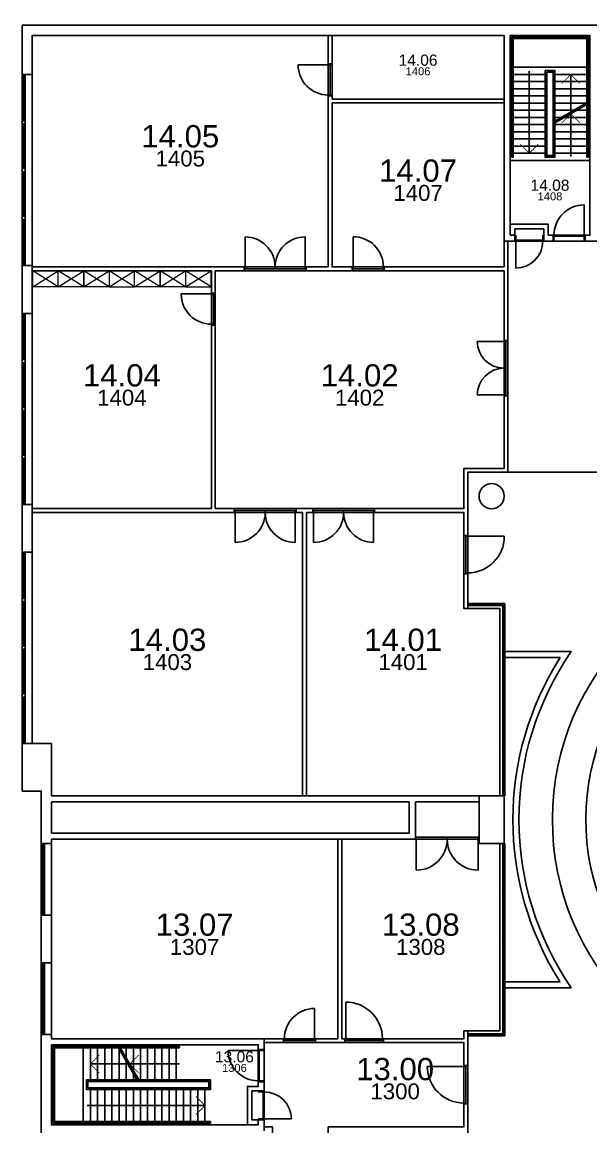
# Model space of a CAD drawing. Header units: millimetres. Extents: x -3070 to 46890, y -11671 to 43799.
# Drawn here: x -3070 to 14800, y 9099 to 43799 of the extents above; entities that cross this region are included whole.
import ezdxf
from ezdxf.enums import TextEntityAlignment as Align

# ---------------------------------------------------------------- set-up
doc = ezdxf.new("R2010")
doc.units = ezdxf.units.MM
doc.header["$LTSCALE"] = 10
doc.linetypes.add('HIDDEN', pattern=[0.375, 0.25, -0.125])
for name, color, linetype in [('T-020---V_LOKAALNAAM', 2, 'Continuous'), ('T-020---V_LOKAALNUMMER', 7, 'Continuous'), ('T-025---V_POLYGOON_BUITENOMTREK', 7, 'Continuous'), ('T-026---V_POLYGOON_CONSTR', 7, 'Continuous'), ('T-026---V_POLYGOON_LOKAAL', 7, 'Continuous'), ('T-074---V_PROJECTIE_GEBOUW', 7, 'HIDDEN'), ('T-20----B_Wanden', 12, 'Continuous'), ('T-223---B_LICHTEWANDEN', 5, 'Continuous'), ('T-24----B_Trappen', 2, 'Continuous'), ('T-28----B_Kolommen', 4, 'Continuous'), ('T-282---B_DRAAGSTR_PROJECTIE', 7, 'HIDDEN'), ('T-31----B_BUITENSCHRIJNWERK', 2, 'Continuous'), ('T-32----B_BINNENSCHRIJNWERK', 2, 'Continuous'), ('T-328---B_Binnentablet', 3, 'Continuous'), ('T-8-----B_MEUBILAIR', 6, 'Continuous')]:
    doc.layers.add(name, color=color, linetype=linetype)
doc.styles.add('S1-100_H2.5', font='arial.ttf', dxfattribs={"height": 250})
doc.styles.add('S1-100_H3.5', font='arial.ttf', dxfattribs={"height": 350})
doc.styles.add('S1-100_H5', font='arial.ttf', dxfattribs={"height": 500})
doc.styles.add('S1-100_H7', font='arial.ttf', dxfattribs={"height": 700})

msp = doc.modelspace()

# ---------------------------------------------------------------- linework, layer by layer
at = {"layer": 'T-025---V_POLYGOON_BUITENOMTREK'}
msp.add_lwpolyline([(31739.99999999997, -3150.928930138711), (31739.99999999997, -6300.928930138725), (28589.99999999997, -6300.928930138725), (28589.99999999997, -5400.928930138696), (22590, -5400.928930138696), (22590.00000000003, -6300.928930138725), (-2470, -6300.928930138711), (-2470, 19644.0710698613), (-3070, 19644.0710698613), (-3070, 43699.0710698613), (22399.99999999999, 43699.0710698613), (22399.99999999999, 43799.07106986131), (46890, 43799.0710698613), (46890.00000000003, 17999.07106986126), (45989.99999999997, 17999.07106986129), (45989.99999999997, 11999.07106986132), (46890.00000000003, 11999.07106986132), (46890, 8849.071069861304), (43740.00000000003, 8849.07106986125, -0.4142135623730929)], format="xyb", close=True, dxfattribs=at)
at = {"layer": 'T-026---V_POLYGOON_CONSTR'}
msp.add_lwpolyline([(11284.99999999996, 28909.07106986133, -1), (12074.99999999996, 28909.07106986133, -1)], format="xyb", close=True, dxfattribs=at)
at = {"layer": 'T-026---V_POLYGOON_LOKAAL'}
for points in [[(6550, 36109.07106986128), (-2750, 36109.07106986129), (-2750.000000000131, 43379.07106986128), (6550, 43379.07106986128)], [(12070.00000000001, 41379.07106986128), (6670.000000000015, 41379.07106986128), (6670.000000000015, 43379.07106986128), (12070.00000000001, 43379.07106986128)], [(12260.00000000001, 43379.07106986129), (14770.00000000001, 43379.07106986128), (14770, 37109.07106986131), (13459.99999999999, 37109.07106986131), (13459.99999999999, 37449.07106986131), (12260, 37449.0710698613), (12260.00000000001, 43379.07106986129)], [(12070, 36109.07106986127), (6670, 36109.07106986127), (6670.000000000015, 41259.07106986128), (12070.00000000001, 41259.07106986128)], [(12190.00000000001, 36919.07106986132), (17180, 36919.07106986133), (17180, 38244.07106986133), (19615, 38244.07106986133), (19615, 36919.07106986133), (21225, 36919.07106986133), (21225, 31304.07106986131), (22400, 31304.07106986131), (22400, 29304.07106986133), (21090, 29304.07106986131), (21090, 28684.07106986131), (16559.99999999997, 28684.07106986131), (16559.99999999997, 29659.07106986135), (12189.99999999999, 29659.07106986131)], [(-2750, 28519.0710698613), (2879.999999999985, 28519.0710698613), (2879.999999999985, 35989.07106986129), (-2750, 35989.07106986129)], [(3000.000000000015, 28519.0710698613), (10810, 28519.0710698613), (10809.99999999996, 29779.07106986131), (12070.00000000001, 29779.07106986131), (12070, 35989.07106986127), (3000.000000000015, 35989.07106986129)], [(5740, 19499.07106986132), (-2150, 19499.07106986132), (-2150, 21144.0710698613), (-2750.000000000015, 21144.0710698613), (-2750.000000000015, 28399.0710698613), (5740, 28399.0710698613)], [(5860, 28399.0710698613), (10810, 28399.0710698613), (10810, 25379.07106986131), (11940, 25379.0710698613), (11940.00000000003, 19499.0710698613), (5860, 19499.07106986132)], [(6850, 18134.0710698613), (-2149.999999999884, 18134.0710698613), (-2149.999999999884, 11869.07106986131), (6850, 11869.07106986131)], [(6970, 18134.07106986129), (11284.99999999996, 18134.07106986132), (11284.99999999996, 17999.0710698613), (11940.00000000003, 17999.0710698613), (11940.00000000003, 12119.07106986131), (10810, 12119.0710698613), (10809.99999999999, 11869.07106986122), (6970, 11869.07106986128)], [(-2149.999999999985, 11679.07106986131), (4350.000000000015, 11679.07106986131), (4350.000000000015, 10369.07106986129), (4010.000000000015, 10369.07106986129), (4010.000000000015, 9169.071069861307), (-2149.999999999985, 9169.071069861307)], [(4540.000000000015, 11749.07106986131), (10810, 11749.07106986123), (10810, 9099.071069861307), (6549.999999999956, 9099.071069861307), (6549.999999999971, -90.92893013870344), (3000.000000000015, -90.92893013869616), (3000.000000000015, 2789.071069861297), (4799.999999999985, 2789.071069861304), (4799.999999999985, 9099.071069861304), (4540.000000000015, 9099.071069861304)]]:
    msp.add_lwpolyline(points, close=True, dxfattribs=at)
for points in [[(16559.99999999997, 29659.07106986135), (10929.99999999996, 29659.07106986131), (10930, 25534.07106986131), (12095, 25534.0710698613), (12095, 24029.0710698613), (14184.17868546337, 24029.07106985059, 0.311397478308075), (14184.17868546298, 13469.07106987233), (12095, 13469.07106986131), (12095, 11964.07106986131), (10930, 11964.0710698613), (10929.99999999996, 7839.071069861298)], [(21940, 25948.37659192384, -287.9895827890646), (21840, 25949.07106986131)]]:
    msp.add_lwpolyline(points, format="xyb", dxfattribs=at)
at = {"layer": 'T-074---V_PROJECTIE_GEBOUW'}
for p, q in [((-3070, 42149.0710698613), (-3070, 36149.0710698613)), ((-3070, 34649.0710698613), (-3070, 28649.0710698613)), ((-3070, 27149.0710698613), (-3070, 21144.0710698613))]:
    msp.add_line(p, q, dxfattribs=at)
at = {"layer": 'T-20----B_Wanden'}
for p, q in [((-3070, 42149.0710698613), (-3070, 43699.0710698613)), ((-3070, 43699.0710698613), (22399.99999999999, 43699.0710698613)), ((-2749.999999999985, 42149.0710698613), (-2750.000000000015, 43379.07106986128)), ((-2750.000000000015, 43379.07106986128), (12070.00000000001, 43379.07106986128)), ((12070.00000000001, 43379.07106986128), (12070, 36919.07106986131)), ((12260.00000000001, 43379.07106986129), (14770.00000000001, 43379.07106986128)), ((12260.00000000001, 43379.07106986129), (12260, 37109.0710698613)), ((14770.00000000001, 43379.07106986128), (14770, 37109.07106986131)), ((-2749.999999999985, 42149.0710698613), (-3070, 42149.0710698613)), ((13459.99999999999, 37449.07106986131), (12260, 37449.07106986131)), ((12410, 37309.07106986131), (13319.99999999999, 37309.07106986131)), ((12410, 37309.07106986131), (12410, 36919.07106986131)), ((13319.99999999999, 36919.07106986131), (13319.99999999999, 37309.07106986131)), ((13459.99999999999, 37449.07106986131), (13459.99999999999, 37109.07106986131)), ((12070, 36919.07106986131), (12410, 36919.07106986131)), ((12260, 37109.0710698613), (12410, 37109.0710698613)), ((13609.99999999999, 36919.07106986131), (13319.99999999999, 36919.07106986131)), ((13459.99999999999, 37109.0710698613), (13609.99999999999, 37109.07106986131)), ((13609.99999999999, 37109.07106986131), (13609.99999999999, 36919.07106986131)), ((14619.99999999999, 37109.07106986131), (14769.99999999999, 37109.07106986131)), ((14619.99999999999, 36919.07106986131), (14619.99999999999, 37109.07106986131)), ((14619.99999999999, 36919.07106986131), (17180, 36919.07106986133)), ((-3070, 34649.0710698613), (-3070, 36149.0710698613)), ((-3070, 36149.0710698613), (-2750, 36149.0710698613)), ((-2749.999999999985, 34649.0710698613), (-2750, 36149.0710698613)), ((-2749.999999999985, 34649.0710698613), (-3070, 34649.0710698613)), ((-3070, 27149.0710698613), (-3070, 28649.0710698613)), ((-3070, 28649.0710698613), (-2750, 28649.0710698613)), ((-2749.999999999985, 27149.0710698613), (-2750, 28649.0710698613)), ((-2749.999999999985, 27149.0710698613), (-3070, 27149.0710698613)), ((-3070, 19644.0710698613), (-3070, 21144.0710698613)), ((-3070, 21144.0710698613), (-2150, 21144.0710698613)), ((-2150, 19499.07106986132), (-2150, 21144.0710698613)), ((-2470, 19644.0710698613), (-3070, 19644.0710698613)), ((-2470, 17999.0710698613), (-2470, 19644.0710698613)), ((-2150, 19499.07106986132), (11284.99999999996, 19499.0710698613)), ((11284.99999999996, 19309.0710698613), (11284.99999999996, 19499.0710698613)), ((-2149.999999999985, 18324.0710698613), (-2150, 19309.07106986132)), ((-2150, 19309.07106986132), (9094.999999999956, 19309.07106986131)), ((9094.999999999985, 18324.07106986129), (9094.999999999956, 19309.0710698613)), ((9284.999999999985, 18134.0710698613), (9284.999999999956, 19309.0710698613)), ((9284.999999999956, 19309.07106986131), (11284.99999999996, 19309.0710698613)), ((-2149.999999999985, 18324.0710698613), (9094.999999999985, 18324.07106986129)), ((-2149.999999999985, 18134.07106986132), (9284.999999999985, 18134.0710698613)), ((-2149.999999999985, 17999.07106986131), (-2149.999999999985, 18134.07106986132)), ((-2470, 17999.0710698613), (-2149.999999999985, 17999.07106986131)), ((-2470, 15749.0710698613), (-2149.999999999985, 15749.07106986131)), ((-2470, 14249.0710698613), (-2470, 15749.0710698613)), ((-2149.999999999985, 14249.07106986131), (-2149.999999999985, 15749.07106986131)), ((-2470, 14249.0710698613), (-2149.999999999985, 14249.07106986131)), ((-2470, 11999.0710698613), (-2149.999999999985, 11999.07106986131)), ((-2470, 8849.0710698613), (-2470, 11999.0710698613)), ((-2149.999999999985, 11869.07106986131), (-2149.999999999985, 11999.07106986131)), ((-2149.999999999985, 11869.07106986131), (4540.000000000015, 11869.07106986131)), ((4540.000000000015, 11529.07106986129), (4540, 11869.07106986131)), ((-2149.999999999985, 9169.071069861307), (-2149.999999999985, 11679.07106986131)), ((-2149.999999999985, 11679.07106986131), (4350.000000000015, 11679.07106986131)), ((4350.000000000015, 11529.07106986129), (4350.000000000015, 11679.07106986129)), ((4540.000000000015, 11529.07106986129), (4350.000000000015, 11529.07106986129)), ((4350.000000000015, 10519.07106986129), (4540.000000000015, 10519.07106986129)), ((4350.000000000029, 10369.07106986129), (4350.000000000015, 10519.07106986129)), ((4540.000000000015, 10519.07106986129), (4540.000000000015, 10229.07106986129)), ((4010.000000000015, 10369.07106986129), (4010.000000000015, 9169.071069861307)), ((4010.000000000015, 10369.07106986129), (4350.000000000015, 10369.07106986129)), ((4150.000000000015, 9319.071069861307), (4150.000000000015, 10229.07106986129)), ((4150.000000000015, 10229.07106986129), (4540.000000000015, 10229.07106986129)), ((-2149.999999999985, 9169.071069861307), (4350.000000000015, 9169.071069861307)), ((4540.000000000015, 9319.071069861307), (4150.000000000015, 9319.071069861307)), ((4350.000000000029, 9169.071069861307), (4350.000000000029, 9319.071069861307)), ((4540.000000000015, 8979.071069861307), (4540.000000000015, 9319.071069861307))]:
    msp.add_line(p, q, dxfattribs=at)
at = {"layer": 'T-20----B_Wanden', "color": 9}
for p, q in [((12095, 24029.0710698613), (14184.17868547078, 24029.0710698613)), ((12095, 23839.0710698613), (12095, 24029.0710698613)), ((12095, 23839.0710698613), (13830.50563393669, 23839.0710698613)), ((12095, 13659.07106986129), (13830.50563393669, 13659.07106986129)), ((12095, 13469.07106986129), (12095, 13659.07106986129)), ((12095, 13469.07106986129), (14184.17868547078, 13469.07106986129))]:
    msp.add_line(p, q, dxfattribs=at)
for radius, start, end in [(7200, 90, 89.20419969790588), (9300, 145.4070863226437, 214.5929136773563), (9490, 147.5642131064035, 212.4000283744693)]:
    msp.add_arc((21840, 18749.0710698613), radius, start, end, dxfattribs=at)
at = {"layer": 'T-223---B_LICHTEWANDEN'}
for p, q in [((6550.000000000015, 43379.07106986128), (6550.000000000015, 42489.07106986128)), ((6550.000000000015, 43379.07106986128), (6670.000000000015, 43379.07106986128)), ((6670.000000000015, 43379.07106986128), (6670.000000000015, 42489.07106986128)), ((6670, 42489.07106986128), (6550.000000000015, 42489.07106986128)), ((6550, 41479.07106986128), (6550, 36109.07106986128)), ((6670, 41479.07106986128), (6550.000000000015, 41479.07106986128)), ((6670, 41479.07106986128), (6670, 41379.07106986128)), ((6670.000000000015, 41379.07106986128), (12070.00000000001, 41379.07106986128)), ((12070.00000000001, 41259.07106986128), (12070.00000000001, 41379.07106986128)), ((6670, 41259.07106986128), (6670, 36109.07106986127)), ((6670.000000000015, 41259.07106986128), (12070.00000000001, 41259.07106986128)), ((12070.00000000006, 36109.07106986127), (12070.00000000009, 36919.07106986133)), ((12070.00000000009, 36919.07106986131), (12190.00000000001, 36919.07106986131)), ((12190, 33799.07106986127), (12190.00000000001, 36919.07106986132)), ((-2750.000000000015, 36109.07106986129), (3905.000000000087, 36109.07106986128)), ((-2750, 35989.07106986129), (-2750, 36109.07106986129)), ((3905.000000000087, 36109.07106986127), (3905.000000000087, 35989.07106986127)), ((5850.000000000029, 36109.07106986128), (6550, 36109.07106986128)), ((5850.000000000029, 36109.07106986127), (5850.000000000029, 35989.07106986127)), ((6670, 36109.07106986127), (7300.000000000015, 36109.07106986128)), ((7300.000000000015, 35989.07106986129), (7300.000000000015, 36109.07106986128)), ((8310.000000000015, 35989.07106986129), (8310.000000000015, 36109.07106986128)), ((8310.000000000015, 36109.07106986128), (12070, 36109.07106986127)), ((-2750, 35989.07106986129), (2879.999999999985, 35989.07106986129)), ((2879.999999999985, 35289.07106986128), (2879.999999999985, 35989.07106986129)), ((2999.999999999985, 35289.07106986129), (3000.000000000015, 35989.07106986129)), ((3000.000000000015, 35989.07106986129), (3905.000000000087, 35989.07106986129)), ((5850.000000000015, 35989.07106986129), (7300.000000000015, 35989.07106986129)), ((12070, 35989.07106986127), (8310.000000000015, 35989.07106986129)), ((12070, 33799.07106986127), (12070.00000000006, 35989.07106986127)), ((2999.999999999956, 35289.07106986129), (2879.999999999985, 35289.07106986129)), ((2880, 28519.0710698613), (2879.999999999985, 34279.07106986129)), ((2999.999999999956, 34279.07106986129), (2879.999999999985, 34279.07106986129)), ((3000.000000000015, 28519.0710698613), (2999.999999999956, 34279.07106986129)), ((12069.99999999942, 33799.07106986127), (12189.99999999942, 33799.07106986127)), ((12069.9999999999, 29779.07106986131), (12070.00000000049, 32059.07106986127)), ((12069.99999999996, 32059.07106986127), (12189.99999999996, 32059.07106986127)), ((12189.99999999999, 29659.07106986131), (12190.00000000054, 32059.07106986127)), ((10809.99999999996, 29779.07106986131), (10810, 28519.0710698613)), ((10809.99999999996, 29779.07106986131), (12069.99999999996, 29779.07106986131)), ((10929.99999999996, 29659.07106986131), (12189.99999999999, 29659.07106986131)), ((10929.99999999996, 29659.07106986133), (10929.99999999999, 27679.07106986131)), ((-2750.000000000015, 28519.0710698613), (2879.999999999985, 28519.0710698613)), ((-2750, 28399.0710698613), (-2750, 28519.0710698613)), ((3000.000000000015, 28519.0710698613), (3595.000000000058, 28519.0710698613)), ((3595.000000000058, 28399.0710698613), (3595.000000000058, 28519.0710698613)), ((5540, 28519.0710698613), (6060, 28519.0710698613)), ((5540, 28399.0710698613), (5540, 28519.0710698613)), ((6060, 28399.0710698613), (6060, 28519.0710698613)), ((8004.999999999942, 28519.0710698613), (10810, 28519.0710698613)), ((8004.999999999942, 28399.07106986129), (8004.999999999942, 28519.0710698613)), ((-2750, 28399.0710698613), (3595.000000000058, 28399.0710698613)), ((5540, 28399.0710698613), (5740, 28399.0710698613)), ((5740, 19499.07106986132), (5740, 28399.0710698613)), ((5860, 28399.0710698613), (6060, 28399.0710698613)), ((5860, 19499.07106986132), (5860, 28399.0710698613)), ((8004.999999999942, 28399.0710698613), (10810, 28399.0710698613)), ((10810, 28399.0710698613), (10809.99999999999, 27679.07106986131)), ((10809.99999999999, 27679.07106986131), (10929.99999999999, 27679.07106986131)), ((10809.99999999999, 26469.07106986131), (10810, 25379.07106986131)), ((10809.99999999999, 26469.07106986131), (10930, 26469.07106986131)), ((10930, 26469.0710698613), (10930, 25379.0710698613)), ((10810, 25379.07106986131), (10930, 25379.0710698613)), ((5740, 19499.07106986132), (5860, 19499.07106986132)), ((6850, 11869.07106986128), (6850, 18134.0710698613)), ((6850, 18134.0710698613), (6970, 18134.0710698613)), ((6970, 11869.07106986128), (6970, 18134.0710698613)), ((4540.000000000015, 11869.07106986131), (5140, 11869.0710698613)), ((4540.000000000015, 11749.07106986131), (4540.000000000015, 11869.07106986131)), ((5140, 11749.07106986131), (5140, 11869.07106986131)), ((6150, 11869.07106986129), (6850, 11869.07106986128)), ((6150, 11749.07106986131), (6150, 11869.07106986131)), ((6970, 11869.07106986128), (7070, 11869.07106986128)), ((7070, 11749.07106986128), (7070, 11869.07106986128)), ((8280, 11869.07106986128), (10809.99999999999, 11869.07106986122)), ((8280, 11749.07106986128), (8280, 11869.07106986128)), ((10810, 11869.07106986122), (10810, 12119.0710698613)), ((10810, 12119.0710698613), (10930, 12119.07106986131)), ((10930, 11029.07106986131), (10930, 12119.07106986131)), ((4540.000000000015, 11749.07106986131), (5140, 11749.0710698613)), ((6150, 11749.07106986128), (7070, 11749.07106986127)), ((8280, 11749.07106986125), (10809.99999999999, 11749.07106986122)), ((10809.99999999999, 11029.0710698613), (10810, 11749.07106986122)), ((10809.99999999999, 11029.0710698613), (10930, 11029.0710698613)), ((10810, 9099.071069861307), (10809.99999999999, 9819.071069861297)), ((10809.99999999999, 9819.071069861297), (10929.99999999999, 9819.071069861297)), ((10929.99999999996, 7839.071069861282), (10929.99999999999, 9819.071069861297))]:
    msp.add_line(p, q, dxfattribs=at)
at = {"layer": 'T-24----B_Trappen'}
for p, q in [((12310.00000000001, 43329.07106986133), (14720.00000000001, 43329.07106986128)), ((12310.00000000001, 43329.07106986133), (12310, 39554.07106986131)), ((12360.00000000001, 43279.07106986131), (14670.00000000001, 43279.07106986128)), ((12360.00000000001, 43279.07106986131), (12360, 39554.07106986131)), ((14670.00000000001, 43279.07106986128), (14670, 41267.04311731584)), ((14720.00000000001, 43329.07106986128), (14720, 39554.0710698613)), ((14670, 42379.0710698613), (12360, 42379.07106986131)), ((13365, 42154.0710698613), (12360, 42154.07106986131)), ((12862.50000000001, 42254.0710698613), (12862.5, 39679.0710698613)), ((13665, 42154.0710698613), (14670, 42154.0710698613)), ((14167.5, 40976.92460704804), (14167.5, 42154.0710698613)), ((13365, 41929.0710698613), (12360, 41929.07106986131)), ((13365, 41704.0710698613), (12360, 41704.07106986131)), ((13665, 41929.0710698613), (14670, 41929.0710698613)), ((13665, 41704.0710698613), (14670, 41704.0710698613)), ((13365, 41479.0710698613), (12360, 41479.07106986131)), ((13615, 40657.93858332079), (14720, 41295.91063077531)), ((13665, 41479.0710698613), (14670, 41479.0710698613)), ((13365, 41254.0710698613), (12360, 41254.07106986131)), ((13365, 41029.0710698613), (12360, 41029.07106986131)), ((13615, 40600.20355640182), (14720, 41238.17560385634)), ((13665, 41254.0710698613), (14670, 41254.0710698613)), ((13665, 41029.0710698613), (14670, 41029.0710698613)), ((14670, 41209.30809039688), (14670, 39554.0710698613)), ((13365, 40804.0710698613), (12360, 40804.07106986131)), ((13665, 40804.0710698613), (14670, 40804.0710698613)), ((14167.5, 39579.0710698613), (14167.5, 40919.18958012907)), ((13365, 40579.0710698613), (12360, 40579.07106986131)), ((13365, 40354.0710698613), (12360, 40354.07106986131)), ((13665, 40579.0710698613), (14670, 40579.0710698613)), ((13665, 40354.0710698613), (14670, 40354.0710698613)), ((13365, 40129.0710698613), (12360, 40129.07106986131)), ((13665, 40129.0710698613), (14670, 40129.0710698613)), ((13365, 39904.0710698613), (12360, 39904.07106986131)), ((13365, 39679.0710698613), (12360, 39679.07106986131)), ((13665, 39904.0710698613), (14670, 39904.0710698613)), ((13665, 39679.0710698613), (14670, 39679.0710698613)), ((14770, 39454.0710698613), (12260, 39454.0710698613)), ((12310, 39554.07106986131), (12360, 39554.07106986131)), ((13665, 39454.0710698613), (14670, 39454.0710698613)), ((14670, 39554.0710698613), (14720, 39554.0710698613)), ((-2100, 9219.071069861307), (-2099.999999999971, 11629.07106986131)), ((-2099.999999999971, 11629.07106986131), (1875.000000000015, 11629.07106986131)), ((-2049.999999999985, 9269.071069861307), (-2049.999999999971, 11579.07106986131)), ((-2049.999999999971, 11579.07106986131), (-37.972047454532, 11579.07106986131)), ((-1149.999999999985, 11579.07106986131), (-1149.999999999985, 9269.071069861307)), ((-924.9999999999854, 11579.07106986131), (-924.9999999999854, 10574.07106986131)), ((-699.9999999999854, 10574.07106986131), (-699.9999999999854, 11579.07106986131)), ((-474.9999999999854, 10574.07106986131), (-474.9999999999854, 11579.07106986131)), ((-249.9999999999854, 10574.07106986131), (-249.9999999999854, 11579.07106986131)), ((571.1324865405331, 10524.07106986131), (-66.83956091399881, 11629.07106986131)), ((-24.99999999998545, 10574.07106986131), (-24.99999999998545, 11556.60282459187)), ((628.867513459496, 10524.07106986131), (-9.104533995037464, 11629.07106986131)), ((19.76297946443083, 11579.07106986131), (1875.000000000015, 11579.07106986131)), ((200.0000000000146, 10574.07106986131), (200.0000000000146, 11579.07106986131)), ((425.0000000000146, 10574.07106986131), (425.0000000000146, 11579.07106986131)), ((650.0000000000146, 10574.07106986131), (650.0000000000146, 11579.07106986131)), ((875.0000000000146, 10574.07106986131), (875.0000000000146, 11579.07106986131)), ((1100.000000000015, 10574.07106986131), (1100.000000000015, 11579.07106986131)), ((1325.000000000015, 10574.07106986131), (1325.000000000015, 11579.07106986131)), ((1550.000000000015, 10574.07106986131), (1550.000000000015, 11579.07106986131)), ((1775.000000000015, 10574.07106986131), (1775.000000000015, 11579.07106986131)), ((1875.000000000015, 11579.07106986131), (1875.000000000015, 11629.07106986131)), ((252.1464628132817, 11076.57106986131), (-924.9999999999854, 11076.57106986131)), ((1875.000000000015, 11076.57106986131), (309.8814897322445, 11076.57106986131)), ((-924.9999999999854, 10274.07106986131), (-924.9999999999854, 9269.071069861307)), ((-699.9999999999854, 10274.07106986131), (-699.9999999999854, 9269.071069861307)), ((-474.9999999999854, 10274.07106986131), (-474.9999999999854, 9269.071069861307)), ((-249.9999999999854, 10274.07106986131), (-249.9999999999854, 9269.071069861307)), ((-24.99999999998545, 10274.07106986131), (-24.99999999998545, 9269.071069861307)), ((200.0000000000146, 10274.07106986131), (200.0000000000146, 9269.071069861307)), ((425.0000000000146, 10274.07106986131), (425.0000000000146, 9269.071069861307)), ((650.0000000000146, 10274.07106986131), (650.0000000000146, 9269.071069861307)), ((875.0000000000146, 10274.07106986131), (875.0000000000146, 9269.071069861307)), ((1100.000000000015, 10274.07106986131), (1100.000000000015, 9269.071069861307)), ((1325.000000000015, 10274.07106986131), (1325.000000000015, 9269.071069861307)), ((1550.000000000015, 10274.07106986131), (1550.000000000015, 9269.071069861307)), ((1775.000000000015, 10274.07106986131), (1775.000000000015, 9269.071069861307)), ((2000.000000000015, 10274.07106986131), (2000.000000000015, 9269.071069861307)), ((2225.000000000015, 10274.07106986131), (2225.000000000015, 9269.071069861307)), ((2450.000000000015, 10274.07106986131), (2450.000000000015, 9269.071069861307)), ((2675.000000000015, 10274.07106986131), (2675.000000000015, 9269.071069861307)), ((-1024.999999999985, 9771.571069861311), (2675.000000000015, 9771.571069861307)), ((-2100, 9219.071069861307), (2850.000000000029, 9219.071069861307)), ((-2049.999999999985, 9269.071069861307), (2850.000000000029, 9269.071069861307)), ((2850.000000000029, 9219.071069861307), (2850.000000000029, 9269.071069861307))]:
    msp.add_line(p, q, dxfattribs=at)
for points in [[(13665, 40686.80609678027), (13665, 42279.0710698613), (13365, 42279.0710698613), (13365, 39554.0710698613), (13665, 39554.0710698613), (13665, 40629.0710698613)], [(542.2649730810517, 10574.07106986131), (-1049.999999999985, 10574.07106986131), (-1049.999999999985, 10274.07106986131), (2850.000000000015, 10274.07106986131), (2850.000000000015, 10574.07106986131), (600.0000000000146, 10574.07106986131)]]:
    msp.add_lwpolyline(points, dxfattribs=at)
for points in [[(13415, 42229.0710698613), (13415, 39604.0710698613), (13615, 39604.0710698613), (13615, 42229.0710698613)], [(-999.9999999999854, 10324.07106986131), (2800.000000000015, 10324.07106986131), (2800.000000000015, 10524.07106986131), (-999.9999999999854, 10524.07106986131)]]:
    msp.add_lwpolyline(points, close=True, dxfattribs=at)
at = {"layer": 'T-24----B_Trappen', "const_width": 25}
for points in [[(14450.34271247462, 41871.22835738669), (14167.5, 42154.0710698613), (13884.65728752539, 41871.2283573867)], [(14450.34271247462, 40636.34686765447), (14167.5, 40919.18958012909), (13884.65728752539, 40636.34686765448)], [(12579.65728752538, 39961.91378233591), (12862.5, 39679.0710698613), (13145.34271247462, 39961.91378233591)], [(-642.1572875253769, 11359.41378233593), (-924.9999999999854, 11076.57106986131), (-642.1572875253769, 10793.72835738669)], [(592.7242022068385, 11359.41378233593), (309.88148973223, 11076.57106986131), (592.7242022068385, 10793.72835738669)], [(2392.157287525406, 9488.728357386688), (2675.000000000015, 9771.571069861307), (2392.157287525406, 10054.41378233593)]]:
    msp.add_lwpolyline(points, dxfattribs=at)
at = {"layer": 'T-24----B_Trappen'}
msp.add_arc((21840, 18749.0710698613), 8250, 90, 89.30548869577169, dxfattribs=at)
at = {"layer": 'T-28----B_Kolommen', "linetype": 'Continuous'}
for p, q in [((11284.99999999996, 17999.0710698613), (11284.99999999996, 19499.0710698613)), ((12074.99999999996, 17999.0710698613), (12074.99999999996, 19499.0710698613)), ((11284.99999999996, 17999.0710698613), (12074.99999999996, 17999.0710698613))]:
    msp.add_line(p, q, dxfattribs=at)
at = {"layer": 'T-28----B_Kolommen'}
msp.add_line((11284.99999999996, 19499.0710698613), (12074.99999999996, 19499.0710698613), dxfattribs=at)
msp.add_circle((11679.99999999996, 28909.07106986133), 395, dxfattribs=at)
at = {"layer": 'T-282---B_DRAAGSTR_PROJECTIE'}
for p, q in [((-2750.000000000131, 42149.07106986127), (-2750.000000000015, 36149.0710698613)), ((-2750.000000000131, 34649.07106986126), (-2750.000000000015, 28649.0710698613)), ((-2750.000000000131, 27149.07106986124), (-2750.000000000015, 21149.07106986127)), ((-2150.000000000102, 17999.07106986127), (-2149.999999999884, 15749.07106986127)), ((-2150.000000000102, 14249.0710698613), (-2149.999999999884, 11999.0710698613))]:
    msp.add_line(p, q, dxfattribs=at)
at = {"layer": 'T-31----B_BUITENSCHRIJNWERK', "color": 1}
for p, q in [((-3070.000000000131, 40699.07106986127), (-3070.000000000131, 42099.07106986126)), ((-2970.000000000131, 40699.07106986127), (-2970.000000000131, 42099.07106986126)), ((-3070.000000000131, 39199.07106986126), (-3070.000000000131, 40599.07106986125)), ((-2970.000000000131, 39199.07106986126), (-2970.000000000131, 40599.07106986125)), ((-3070.000000000131, 37699.07106986129), (-3070.000000000131, 39099.07106986127)), ((-2970.000000000131, 37699.07106986129), (-2970.000000000131, 39099.07106986127)), ((-3070.000000000131, 36199.07106986127), (-3070.000000000131, 37599.07106986126)), ((-2970.000000000131, 36199.07106986127), (-2970.000000000131, 37599.07106986126)), ((-3070.000000000131, 33199.07106986127), (-3070.000000000131, 34599.07106986126)), ((-2970.000000000131, 33199.07106986127), (-2970.000000000131, 34599.07106986126)), ((-3070.000000000131, 31699.07106986126), (-3070.000000000131, 33099.07106986125)), ((-2970.000000000131, 31699.07106986126), (-2970.000000000131, 33099.07106986125)), ((-3070.000000000131, 30199.07106986129), (-3070.000000000131, 31599.07106986127)), ((-2970.000000000131, 30199.07106986129), (-2970.000000000131, 31599.07106986127)), ((-3070.000000000131, 28699.07106986127), (-3070.000000000131, 30099.07106986126)), ((-2970.000000000131, 28699.07106986127), (-2970.000000000131, 30099.07106986126)), ((-3070.000000000131, 25699.07106986128), (-3070.000000000131, 27099.07106986127)), ((-2970.000000000131, 25699.07106986128), (-2970.000000000131, 27099.07106986127)), ((-3070.000000000131, 24199.07106986127), (-3070.000000000131, 25599.07106986125)), ((-2970.000000000131, 24199.07106986127), (-2970.000000000131, 25599.07106986125)), ((-3070.000000000131, 22699.0710698613), (-3070.000000000131, 24099.07106986128)), ((-2970.000000000131, 22699.0710698613), (-2970.000000000131, 24099.07106986128)), ((-3070.000000000131, 21199.07106986128), (-3070.000000000131, 22599.07106986127)), ((-2970.000000000131, 21199.07106986128), (-2970.000000000131, 22599.07106986127)), ((-2470.000000000102, 17949.0710698613), (-2470.000000000102, 15799.0710698613)), ((-2370.000000000102, 17949.0710698613), (-2370.000000000102, 15799.0710698613)), ((-2470.000000000102, 14199.07106986133), (-2470.000000000102, 12049.07106986133)), ((-2370.000000000102, 14199.07106986133), (-2370.000000000102, 12049.07106986133))]:
    msp.add_line(p, q, dxfattribs=at)
at = {"layer": 'T-31----B_BUITENSCHRIJNWERK'}
for p, q in [((-3020.000000000131, 40699.07106986127), (-3020.000000000131, 42099.07106986126)), ((-3020.000000000131, 39199.07106986126), (-3020.000000000131, 40599.07106986125)), ((-3020.000000000131, 37699.07106986129), (-3020.000000000131, 39099.07106986127)), ((-3020.000000000131, 36199.07106986127), (-3020.000000000131, 37599.07106986126)), ((-3020.000000000131, 33199.07106986127), (-3020.000000000131, 34599.07106986126)), ((-3020.000000000131, 31699.07106986126), (-3020.000000000131, 33099.07106986125)), ((-3020.000000000131, 30199.07106986129), (-3020.000000000131, 31599.07106986127)), ((-3020.000000000131, 28699.07106986127), (-3020.000000000131, 30099.07106986126)), ((-3020.000000000131, 25699.07106986128), (-3020.000000000131, 27099.07106986127)), ((-3020.000000000131, 24199.07106986127), (-3020.000000000131, 25599.07106986125)), ((-3020.000000000131, 22699.0710698613), (-3020.000000000131, 24099.07106986128)), ((-3020.000000000131, 21199.07106986128), (-3020.000000000131, 22599.07106986127)), ((-2420.000000000102, 17949.0710698613), (-2420.000000000102, 15799.0710698613)), ((-2420.000000000102, 14199.07106986133), (-2420.000000000102, 12049.07106986133))]:
    msp.add_line(p, q, dxfattribs=at)
for points in [[(-2970.000000000131, 42099.07106986127), (-2970.000000000131, 42149.07106986123), (-3070.000000000131, 42149.07106986123), (-3070.000000000131, 42099.07106986127)], [(-2970.000000000131, 40599.07106986127), (-2970.000000000131, 40699.07106986127), (-3070.000000000131, 40699.07106986127), (-3070.000000000131, 40599.07106986127)], [(-2970.000000000131, 39099.07106986126), (-2970.000000000131, 39199.07106986126), (-3070.000000000131, 39199.07106986126), (-3070.000000000131, 39099.07106986126)], [(-2970.000000000131, 37599.07106986126), (-2970.000000000131, 37699.07106986129), (-3070.000000000131, 37699.07106986129), (-3070.000000000131, 37599.07106986126)], [(-2970.000000000131, 36149.07106986126), (-2970.000000000131, 36199.07106986127), (-3070.000000000131, 36199.07106986127), (-3070.000000000131, 36149.07106986126)], [(-2970.000000000131, 34599.07106986127), (-2970.000000000131, 34649.07106986123), (-3070.000000000131, 34649.07106986123), (-3070.000000000131, 34599.07106986127)], [(-2970.000000000131, 33099.07106986127), (-2970.000000000131, 33199.07106986127), (-3070.000000000131, 33199.07106986127), (-3070.000000000131, 33099.07106986127)], [(-2970.000000000131, 31599.07106986126), (-2970.000000000131, 31699.07106986126), (-3070.000000000131, 31699.07106986126), (-3070.000000000131, 31599.07106986126)], [(-2970.000000000131, 30099.07106986126), (-2970.000000000131, 30199.07106986129), (-3070.000000000131, 30199.07106986129), (-3070.000000000131, 30099.07106986126)], [(-2970.000000000131, 28649.07106986126), (-2970.000000000131, 28699.07106986127), (-3070.000000000131, 28699.07106986127), (-3070.000000000131, 28649.07106986126)], [(-2970.000000000131, 27099.07106986128), (-2970.000000000131, 27149.07106986124), (-3070.000000000131, 27149.07106986124), (-3070.000000000131, 27099.07106986128)], [(-2970.000000000131, 25599.07106986128), (-2970.000000000131, 25699.07106986128), (-3070.000000000131, 25699.07106986128), (-3070.000000000131, 25599.07106986128)], [(-2970.000000000131, 24099.07106986127), (-2970.000000000131, 24199.07106986127), (-3070.000000000131, 24199.07106986127), (-3070.000000000131, 24099.07106986127)], [(-2970.000000000131, 22599.07106986127), (-2970.000000000131, 22699.0710698613), (-3070.000000000131, 22699.0710698613), (-3070.000000000131, 22599.07106986127)], [(-2970.000000000131, 21149.07106986127), (-2970.000000000131, 21199.07106986128), (-3070.000000000131, 21199.07106986128), (-3070.000000000131, 21149.07106986127)], [(-2470.000000000102, 17999.0710698613), (-2470.000000000102, 17949.0710698613), (-2370.000000000102, 17949.0710698613), (-2370.000000000102, 17999.0710698613)], [(-2470.000000000102, 15799.0710698613), (-2470, 15749.0710698613), (-2370, 15749.0710698613), (-2370.000000000102, 15799.0710698613)], [(-2470.000000000102, 14249.07106986133), (-2470.000000000102, 14199.07106986133), (-2370.000000000102, 14199.07106986133), (-2370.000000000102, 14249.07106986133)], [(-2470.000000000102, 12049.0710698613), (-2470, 11999.07106986133), (-2370, 11999.07106986133), (-2370.000000000102, 12049.0710698613)]]:
    msp.add_lwpolyline(points, close=True, dxfattribs=at)
at = {"layer": 'T-32----B_BINNENSCHRIJNWERK'}
for p, q in [((6550.000000000116, 42459.07106986127), (5600.000000000116, 42459.07106986127)), ((6550.000000000116, 42459.07106986128), (6550.000000000116, 41509.07106986128)), ((6610.000000000073, 42459.07106986128), (6550.000000000116, 42459.07106986128)), ((6610.000000000073, 42459.07106986128), (6610.000000000073, 41509.07106986128)), ((6610.000000000073, 41509.07106986128), (6550.000000000116, 41509.07106986128)), ((3935.000000000116, 36109.07106986071), (3935.000000000116, 37051.57106986066)), ((5820, 36109.07106986071), (5820, 37051.57106986066)), ((7330.000000000029, 36109.07106986118), (7330.000000000029, 37059.07106986118)), ((3935.000000000102, 36109.07106986071), (4877.500000000058, 36109.07106986071)), ((3935.000000000102, 36049.07106986076), (3935.000000000102, 36109.07106986071)), ((4877.500000000058, 36049.07106986075), (4877.500000000058, 36109.07106986071)), ((5820.000000000044, 36109.07106986071), (4877.500000000058, 36109.07106986071)), ((4877.500000000058, 36049.07106986075), (4877.500000000058, 36109.07106986071)), ((5820.000000000044, 36049.07106986075), (5820.000000000044, 36109.07106986071)), ((7330.000000000015, 36109.07106986118), (8280.000000000015, 36109.07106986118)), ((7330.000000000015, 36049.07106986122), (7330.000000000015, 36109.07106986118)), ((8280.000000000015, 36049.07106986122), (8280.000000000015, 36109.07106986118)), ((3935.000000000102, 36049.07106986076), (4877.500000000058, 36049.07106986075)), ((5820.000000000044, 36049.07106986075), (4877.500000000058, 36049.07106986075)), ((7330.000000000015, 36049.07106986122), (8280.000000000015, 36049.07106986122)), ((2880.000000000015, 35259.07106986122), (1930.000000000029, 35259.07106986122)), ((2880.000000000015, 35259.07106986123), (2880.000000000015, 34309.07106986123)), ((2939.999999999956, 35259.07106986123), (2880.000000000015, 35259.07106986123)), ((2939.999999999956, 35259.07106986123), (2939.999999999956, 34309.07106986123)), ((2939.999999999956, 34309.07106986123), (2880.000000000015, 34309.07106986123)), ((12069.99999999997, 33769.07106986124), (11230, 33769.07106986124)), ((12069.99999999997, 33769.07106986128), (12069.99999999999, 32929.07106986127)), ((12129.99999999994, 33769.07106986128), (12069.99999999997, 33769.07106986128)), ((12129.99999999994, 33769.07106986128), (12129.99999999994, 32929.07106986127)), ((12070.00000000052, 32089.07106986129), (12069.99999999999, 32929.07106986127)), ((12129.99999999994, 32929.07106986127), (12069.99999999999, 32929.07106986127)), ((12129.99999999994, 32929.07106986127), (12069.99999999999, 32929.07106986127)), ((12130.00000000048, 32089.07106986129), (12129.99999999994, 32929.07106986127)), ((12069.99999999997, 32089.0710698613), (11230, 32089.0710698613)), ((12130.00000000048, 32089.07106986129), (12070.00000000052, 32089.07106986129)), ((3625.000000000044, 28459.07106986182), (4567.500000000029, 28459.07106986182)), ((3625.000000000044, 28459.07106986182), (3625.000000000044, 28399.07106986186)), ((5509.999999999985, 28459.07106986182), (4567.500000000029, 28459.07106986182)), ((4567.500000000029, 28459.07106986182), (4567.500000000029, 28399.07106986186)), ((4567.500000000029, 28459.07106986182), (4567.500000000029, 28399.07106986186)), ((5509.999999999985, 28459.07106986182), (5509.999999999985, 28399.07106986186)), ((6089.999999999985, 28459.07106986182), (7032.499999999971, 28459.07106986182)), ((6089.999999999985, 28459.07106986182), (6089.999999999985, 28399.07106986186)), ((7974.999999999927, 28459.07106986181), (7032.499999999971, 28459.07106986182)), ((7032.499999999971, 28459.07106986182), (7032.499999999971, 28399.07106986186)), ((7032.499999999971, 28459.07106986182), (7032.499999999971, 28399.07106986186)), ((7974.999999999927, 28459.07106986181), (7974.999999999927, 28399.07106986186)), ((3625.000000000044, 28399.07106986186), (4567.500000000029, 28399.07106986186)), ((3625.000000000087, 28399.07106986186), (3625.000000000087, 27456.57106986192)), ((5509.999999999985, 28399.07106986186), (4567.500000000029, 28399.07106986186)), ((5509.999999999971, 28399.07106986186), (5509.999999999971, 27456.57106986192)), ((6089.999999999985, 28399.07106986186), (7032.499999999971, 28399.07106986186)), ((6090.000000000029, 28399.07106986186), (6090.000000000029, 27456.57106986191)), ((7974.999999999927, 28399.07106986186), (7032.499999999971, 28399.07106986186)), ((7974.999999999913, 28399.07106986186), (7974.999999999913, 27456.57106986191)), ((10869.99999999991, 27649.0710698613), (10869.99999999991, 26499.0710698613)), ((10869.99999999991, 27649.0710698613), (10929.99999999987, 27649.0710698613)), ((10929.99999999987, 27649.0710698613), (10929.99999999987, 26499.0710698613)), ((10929.99999999987, 27649.07106986127), (12079.99999999984, 27649.07106986127)), ((10869.99999999991, 26499.0710698613), (10929.99999999987, 26499.0710698613)), ((10990.00000000001, 25504.07106986129), (12035.00000000001, 25504.07106986127)), ((12065.00000000001, 25474.07106986127), (12065.00000000003, 24046.57106986126)), ((12065.00000000004, 23986.57106986126), (12065.00000000007, 22546.57106986126)), ((12065.0000000001, 21046.57106986128), (12065.00000000007, 22486.57106986127)), ((12065.00000000012, 19559.07106986127), (12065.0000000001, 20986.57106986128)), ((9314.999999999956, 18194.07106986123), (10284.99999999996, 18194.07106986123)), ((9314.999999999956, 18194.07106986123), (9314.999999999956, 18134.07106986129)), ((9314.999999999956, 18134.07106986129), (10284.99999999996, 18134.07106986129)), ((9314.99999999997, 18134.07106986129), (9314.99999999997, 17164.07106986129)), ((11254.99999999996, 18194.07106986123), (10284.99999999996, 18194.07106986123)), ((10284.99999999996, 18194.07106986123), (10284.99999999996, 18134.07106986129)), ((10284.99999999996, 18194.07106986123), (10284.99999999996, 18134.07106986129)), ((11254.99999999996, 18134.07106986129), (10284.99999999996, 18134.07106986129)), ((11254.99999999996, 18194.07106986123), (11254.99999999996, 18134.07106986129)), ((11254.99999999994, 18134.07106986129), (11254.99999999994, 17164.07106986129)), ((12065.0000000001, 17939.07106986132), (12065.00000000009, 16511.5710698613)), ((12065.00000000009, 16451.5710698613), (12065.00000000006, 15011.57106986131)), ((12065.00000000004, 13511.57106986133), (12065.00000000006, 14951.57106986133)), ((12065.00000000001, 12024.07106986131), (12065.00000000003, 13451.57106986133)), ((7100, 11869.07106986128), (7100, 13019.07106986127)), ((7100, 11869.07106986128), (7100, 13019.07106986128)), ((6119.999999999985, 11869.0710698612), (6119.999999999985, 12819.0710698612)), ((6120, 11869.0710698612), (5170, 11869.0710698612)), ((5170, 11809.07106986125), (5170, 11869.0710698612)), ((6120, 11809.07106986125), (5170, 11809.07106986125)), ((6120, 11809.07106986125), (6120, 11869.0710698612)), ((8250, 11869.07106986128), (7100, 11869.07106986128)), ((8250, 11869.07106986128), (7100, 11869.07106986128)), ((7100, 11869.07106986128), (7100, 11809.07106986128)), ((8250, 11869.07106986128), (7100, 11869.07106986128)), ((8250, 11869.07106986128), (7100, 11869.07106986128)), ((7100, 11869.07106986128), (7100, 11809.07106986128)), ((8250, 11809.07106986128), (7100, 11809.07106986128)), ((8250, 11809.07106986128), (7100, 11809.07106986128)), ((8250, 11809.07106986128), (7100, 11809.07106986128)), ((8250, 11809.07106986128), (7100, 11809.07106986128)), ((8250, 11869.07106986128), (8250, 11809.07106986128)), ((8250, 11869.07106986128), (8250, 11809.07106986128)), ((10990.00000000001, 11994.0710698613), (12035.00000000001, 11994.07106986131)), ((10809.99999999956, 10999.07106986131), (9659.999999999563, 10999.07106986116)), ((10809.99999999956, 10999.07106986131), (9659.999999999563, 10999.07106986116)), ((10809.99999999972, 9849.071069861311), (10809.99999999956, 10999.07106986131)), ((10809.99999999972, 9849.071069861311), (10809.99999999956, 10999.07106986131)), ((10809.99999999956, 10999.07106986131), (10869.99999999956, 10999.07106986131)), ((10809.99999999969, 9849.071069861311), (10809.99999999956, 10999.07106986131)), ((10809.99999999969, 9849.071069861311), (10809.99999999956, 10999.07106986131)), ((10809.99999999956, 10999.07106986131), (10869.99999999956, 10999.07106986131)), ((10869.99999999972, 9849.071069861311), (10869.99999999956, 10999.07106986131)), ((10869.99999999972, 9849.071069861311), (10869.99999999956, 10999.07106986131)), ((10869.99999999971, 9849.071069861311), (10869.99999999956, 10999.07106986131)), ((10869.99999999971, 9849.071069861311), (10869.99999999956, 10999.07106986131)), ((10809.99999999972, 9849.071069861311), (10869.99999999972, 9849.071069861311)), ((10809.99999999969, 9849.071069861311), (10869.99999999971, 9849.071069861311))]:
    msp.add_line(p, q, dxfattribs=at)
at = {"layer": 'T-32----B_BINNENSCHRIJNWERK', "linetype": 'Continuous'}
for p, q in [((14590, 38059.07106986133), (14590, 37109.07106986131)), ((12439.99999999997, 37109.07106986132), (12439.99999999997, 36919.07106986132)), ((12439.99999999997, 36950.73773646133), (13289.99999999997, 36950.73773646133)), ((13289.99999999997, 36919.07106986132), (12439.99999999997, 36919.07106986132)), ((12439.99999999997, 36919.07106986132), (12439.99999999997, 36069.07106986132)), ((13289.99999999997, 36919.07106986132), (13289.99999999997, 37109.07106986132)), ((13639.99999999999, 37109.07106986131), (14590, 37109.07106986131)), ((13639.99999999999, 37109.07106986131), (13639.99999999999, 36919.07106986131)), ((14590, 37077.4044032613), (13639.99999999999, 37077.4044032613)), ((14590, 36919.07106986131), (14590, 37109.07106986131)), ((3400, 11499.07106986131), (4350.000000000015, 11499.07106986131)), ((4350.000000000015, 10549.07106986129), (4350.000000000015, 11499.07106986131)), ((4540.000000000015, 11499.07106986131), (4350.000000000015, 11499.07106986131)), ((4381.666666600024, 11499.07106986131), (4381.666666600024, 10549.07106986129)), ((4350.000000000015, 10549.07106986129), (4540.000000000015, 10549.07106986129)), ((4540.000000000015, 10199.07106986128), (4350.000000000015, 10199.07106986128)), ((4508.333333400005, 9349.071069861278), (4508.333333400005, 10199.07106986128)), ((4540.000000000015, 10199.07106986128), (4540.000000000015, 9349.071069861278)), ((4350.000000000015, 9349.071069861278), (4540.000000000015, 9349.071069861278)), ((4540.000000000015, 9349.071069861278), (5390.000000000015, 9349.071069861278))]:
    msp.add_line(p, q, dxfattribs=at)
at = {"layer": 'T-32----B_BINNENSCHRIJNWERK', "color": 1}
for p, q in [((10990.00000000001, 25534.07106986129), (12035.00000000001, 25534.07106986127)), ((10990.00000000001, 25474.07106986129), (12035.00000000001, 25474.07106986127)), ((12035.00000000001, 25474.07106986127), (12035.00000000003, 24046.57106986126)), ((12095.00000000001, 25474.07106986127), (12095.00000000004, 24046.57106986126)), ((12035.00000000004, 23986.57106986126), (12035.00000000007, 22546.57106986126)), ((12095.00000000004, 23986.57106986126), (12095.00000000007, 22546.57106986126)), ((12035.0000000001, 21046.57106986128), (12035.00000000007, 22486.57106986127)), ((12095.0000000001, 21046.57106986128), (12095.00000000007, 22486.57106986127)), ((12035.00000000012, 19559.07106986127), (12035.0000000001, 20986.57106986128)), ((12095.00000000012, 19559.07106986127), (12095.0000000001, 20986.57106986128)), ((12035.0000000001, 17939.07106986132), (12035.00000000009, 16511.5710698613)), ((12095.0000000001, 17939.07106986132), (12095.00000000009, 16511.5710698613)), ((12035.00000000009, 16451.5710698613), (12035.00000000006, 15011.57106986131)), ((12095.00000000009, 16451.5710698613), (12095.00000000006, 15011.57106986131)), ((12035.00000000004, 13511.57106986133), (12035.00000000006, 14951.57106986133)), ((12095.00000000004, 13511.57106986133), (12095.00000000006, 14951.57106986133)), ((12035.00000000001, 12024.07106986131), (12035.00000000003, 13451.57106986133)), ((12095.00000000001, 12024.07106986131), (12095.00000000004, 13451.57106986133)), ((10990.00000000001, 12024.0710698613), (12035.00000000001, 12024.07106986131)), ((10990.00000000001, 11964.0710698613), (12035.00000000001, 11964.07106986131))]:
    msp.add_line(p, q, dxfattribs=at)
at = {"layer": 'T-32----B_BINNENSCHRIJNWERK'}
for points in [[(10930.00000000001, 25534.07106986129), (10930.00000000001, 25474.07106986129), (10990.00000000001, 25474.07106986129), (10990.00000000001, 25534.07106986129)], [(12035.00000000001, 25534.07106986127), (12035.00000000001, 25474.07106986127), (12095.00000000001, 25474.07106986127), (12095.00000000001, 25534.07106986127)], [(12035.00000000003, 24046.57106986126), (12035.00000000004, 23986.57106986126), (12095.00000000004, 23986.57106986126), (12095.00000000003, 24046.57106986126)], [(12035.00000000007, 22546.57106986126), (12035.00000000007, 22486.57106986126), (12095.00000000007, 22486.57106986126), (12095.00000000007, 22546.57106986126)], [(12035.0000000001, 20986.57106986128), (12035.0000000001, 21046.57106986128), (12095.0000000001, 21046.57106986128), (12095.0000000001, 20986.57106986128)], [(12035.00000000012, 19499.07106986127), (12035.00000000012, 19559.07106986127), (12095.00000000012, 19559.07106986127), (12095.00000000012, 19499.07106986127)], [(12035.0000000001, 17999.07106986132), (12035.0000000001, 17939.07106986132), (12095.0000000001, 17939.07106986132), (12095.0000000001, 17999.07106986132)], [(12035.00000000009, 16511.5710698613), (12035.00000000009, 16451.5710698613), (12095.00000000009, 16451.5710698613), (12095.00000000009, 16511.5710698613)], [(12035.00000000006, 14951.57106986133), (12035.00000000006, 15011.57106986133), (12095.00000000006, 15011.57106986133), (12095.00000000006, 14951.57106986133)], [(12035.00000000003, 13451.57106986133), (12035.00000000004, 13511.57106986133), (12095.00000000004, 13511.57106986133), (12095.00000000003, 13451.57106986133)], [(10930.00000000001, 11964.0710698613), (10930.00000000001, 12024.0710698613), (10990.00000000001, 12024.0710698613), (10990.00000000001, 11964.0710698613)], [(12035.00000000001, 11964.07106986131), (12035.00000000001, 12024.07106986131), (12095.00000000001, 12024.07106986131), (12095.00000000001, 11964.07106986131)]]:
    msp.add_lwpolyline(points, close=True, dxfattribs=at)
for centre, radius, start, end in [((6550.000000000116, 42459.07106986128), 950, 180, 270), ((3935.000000000116, 36109.07106986071), 942.4999999999436, 0, 90), ((5820, 36109.07106986071), 942.4999999999436, 90, 180), ((7330.000000000015, 36109.07106986118), 950, 0, 90), ((2880.000000000015, 35259.07106986123), 950, 180, 270), ((12069.99999999997, 33769.07106986124), 839.9999999999745, 180, 270), ((12069.99999999997, 32089.0710698613), 839.9999999999745, 90, 180), ((3625.000000000087, 28399.07106986186), 942.4999999999436, 270, 0), ((5509.999999999971, 28399.07106986186), 942.4999999999436, 180, 270), ((6090.000000000029, 28399.07106986186), 942.4999999999436, 270, 0), ((7974.999999999913, 28399.07106986186), 942.4999999999436, 180, 270), ((10929.99999999987, 27649.07106986127), 1149.999999999971, 270, 0), ((9314.99999999997, 18134.07106986129), 969.9999999999854, 270, 0), ((11254.99999999994, 18134.07106986129), 969.9999999999854, 180, 270), ((7100, 11869.07106986128), 1150, 0, 90), ((7100, 11869.07106986128), 1150, 0, 90), ((6120, 11869.0710698612), 950, 90, 180), ((10809.99999999956, 10999.07106986131), 1150, 180, 270), ((10809.99999999956, 10999.07106986131), 1150, 180, 270)]:
    msp.add_arc(centre, radius, start, end, dxfattribs=at)
at = {"layer": 'T-32----B_BINNENSCHRIJNWERK', "linetype": 'Continuous'}
for centre, radius, start, end in [((14590, 37109.07106986131), 950.0000000000146, 90, 180), ((12439.99999999997, 36919.07106986132), 850, 270, 0), ((4350.000000000015, 11499.07106986131), 950.0000000000146, 180, 270), ((4540.000000000015, 9349.071069861278), 850, 0, 90)]:
    msp.add_arc(centre, radius, start, end, dxfattribs=at)
at = {"layer": 'T-328---B_Binnentablet'}
for p, q in [((10930, 25379.0710698613), (11940, 25379.0710698613)), ((11940, 25379.0710698613), (11940.00000000003, 19499.0710698613)), ((11940, 12119.07106986131), (11940.00000000003, 17999.07106986131)), ((10930, 12119.07106986131), (11940, 12119.07106986131))]:
    msp.add_line(p, q, dxfattribs=at)
at = {"layer": 'T-8-----B_MEUBILAIR', "lineweight": 0}
for p, q in [((-2735, 35989.07106986129), (-1935, 35989.07106986129)), ((-2735, 35489.07106986129), (-2735, 35989.07106986129)), ((-2735, 35489.07106986129), (-1935, 35989.07106986129)), ((-1935, 35489.07106986129), (-2735, 35989.07106986129)), ((-1935, 35989.07106986129), (-1135, 35989.07106986129)), ((-1935, 35489.07106986129), (-1935, 35989.07106986129)), ((-1935, 35489.07106986129), (-1135, 35989.07106986129)), ((-1135, 35489.07106986129), (-1935, 35989.07106986129)), ((-1135, 35989.07106986129), (-1135, 35489.07106986129)), ((-1135, 35989.07106986129), (-335, 35989.07106986129)), ((-1135, 35489.07106986129), (-1135, 35989.07106986129)), ((-1135, 35489.07106986129), (-335, 35989.07106986129)), ((-335, 35489.07106986129), (-1135, 35989.07106986129)), ((465, 35989.07106986129), (-335, 35989.07106986129)), ((-335, 35989.07106986129), (-335, 35489.07106986129)), ((465, 35489.07106986129), (-335, 35989.07106986129)), ((-335, 35489.07106986129), (465, 35989.07106986129)), ((-335, 35989.07106986129), (-335, 35489.07106986129)), ((465, 35489.07106986129), (465, 35989.07106986129)), ((465, 35489.07106986129), (465, 35989.07106986129)), ((465, 35989.07106986129), (1265, 35989.07106986129)), ((465, 35489.07106986129), (465, 35989.07106986129)), ((465, 35489.07106986129), (1265, 35989.07106986129)), ((1265, 35489.07106986129), (465, 35989.07106986129)), ((1265, 35989.07106986129), (1265, 35489.07106986129)), ((1265, 35989.07106986129), (2065, 35989.07106986129)), ((1265, 35489.07106986129), (1265, 35989.07106986129)), ((1265, 35489.07106986129), (2065, 35989.07106986129)), ((2065, 35489.07106986129), (1265, 35989.07106986129)), ((2865, 35989.07106986129), (2065, 35989.07106986129)), ((2065, 35989.07106986129), (2065, 35489.07106986129)), ((2865, 35489.07106986129), (2065, 35989.07106986129)), ((2065, 35489.07106986129), (2865, 35989.07106986129)), ((2065, 35989.07106986129), (2065, 35489.07106986129)), ((2865, 35489.07106986129), (2865, 35989.07106986129)), ((2865, 35489.07106986129), (2865, 35989.07106986129)), ((-1935, 35489.07106986129), (-2735, 35489.07106986129)), ((-1135, 35489.07106986129), (-1935, 35489.07106986129)), ((-335, 35489.07106986129), (-1135, 35489.07106986129)), ((-335, 35489.07106986129), (465, 35489.07106986129)), ((1265, 35489.07106986129), (465, 35489.07106986129)), ((2065, 35489.07106986129), (1265, 35489.07106986129)), ((2065, 35489.07106986129), (2865, 35489.07106986129))]:
    msp.add_line(p, q, dxfattribs=at)

# ---------------------------------------------------------------- texts
at = {"layer": 'T-020---V_LOKAALNAAM'}
for s, height, style, p in [('1406', 250, 'S1-100_H2.5', (9370.000000000015, 42379.07106986128)), ('1405', 500, 'S1-100_H5', (1899.999999999993, 39764.07106986129)), ('1407', 500, 'S1-100_H5', (9370.000000000007, 38684.07106986128)), ('1408', 250, 'S1-100_H2.5', (13515, 38451.57106986131)), ('1404', 500, 'S1-100_H5', (64.99999999999272, 32254.0710698613)), ('1402', 500, 'S1-100_H5', (7535.000000000007, 32254.07106986129)), ('1403', 500, 'S1-100_H5', (1495, 23949.0710698613)), ('1401', 500, 'S1-100_H5', (8900.000000000015, 23949.0710698613)), ('1307', 500, 'S1-100_H5', (2350.000000000058, 15001.57106986131)), ('1308', 500, 'S1-100_H5', (9455.000000000015, 15001.57106986128)), ('1306', 250, 'S1-100_H2.5', (3600.000000000007, 11076.5710698613)), ('1300', 500, 'S1-100_H5', (8649.99946740325, 10465.65193790117))]:
    msp.add_text(s, height=height, dxfattribs=dict(at, style=style)).set_placement(p, align=Align.TOP_CENTER)
at = {"layer": 'T-020---V_LOKAALNUMMER'}
for s, height, style, p in [('14.06', 350, 'S1-100_H3.5', (9370.000000000027, 42779.07106986128)), ('14.05', 700, 'S1-100_H7', (1899.999999999991, 40564.07106986129)), ('14.07', 700, 'S1-100_H7', (9370.000000000007, 39484.07106986128)), ('14.08', 350, 'S1-100_H3.5', (13514.99999999999, 38851.57106986131)), ('14.04', 700, 'S1-100_H7', (64.99999999999136, 33054.0710698613)), ('14.02', 700, 'S1-100_H7', (7535.000000000007, 33054.07106986128)), ('14.03', 700, 'S1-100_H7', (1494.999999999999, 24749.0710698613)), ('14.01', 700, 'S1-100_H7', (8900.000000000013, 24749.0710698613)), ('13.07', 700, 'S1-100_H7', (2350.000000000056, 15801.57106986131)), ('13.08', 700, 'S1-100_H7', (9455.000000000015, 15801.57106986128)), ('13.06', 350, 'S1-100_H3.5', (3600.000000000021, 11476.5710698613)), ('13.00', 700, 'S1-100_H7', (8649.999467403248, 11265.65193790117))]:
    msp.add_text(s, height=height, dxfattribs=dict(at, style=style)).set_placement(p, align=Align.TOP_CENTER)

doc.saveas('drawing.dxf')
